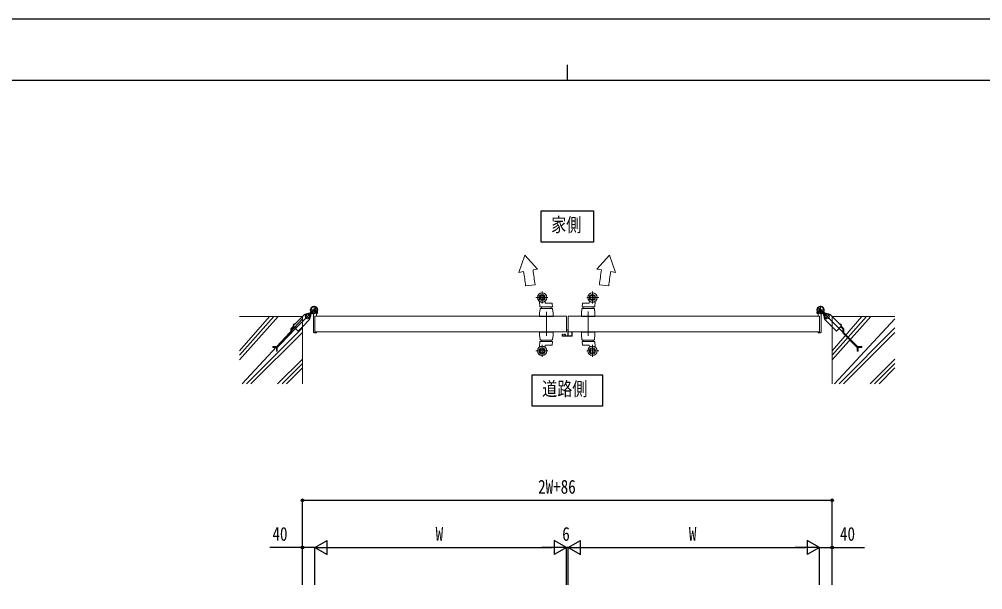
# Model space of a CAD drawing. Units: millimetres, scale not verified. Extents: x -4205 to 4205, y -2970 to 2970.
# Drawn here: x -1749 to 1317, y 1155 to 2970 of the extents above; entities that cross this region are included whole.
import ezdxf
from ezdxf.enums import TextEntityAlignment as Align

# ---------------------------------------------------------------- set-up
doc = ezdxf.new("R2010")
doc.units = ezdxf.units.MM
doc.header["$LTSCALE"] = 12
for name, color, linetype in [('0-2_USER1', 3, 'Continuous'), ('0-4_YKK_D', 6, 'Continuous'), ('0-5_YKK_ZWAK', 7, 'Continuous')]:
    doc.layers.add(name, color=color, linetype=linetype)
doc.layers.add('0-3_YKK_A1', color=4, linetype='Continuous', lineweight=18)
doc.styles.add('ＭＳ ゴシック', font='')
doc.styles.get('ＭＳ ゴシック').set_extended_font_data('MS Gothic')

msp = doc.modelspace()

# ---------------------------------------------------------------- linework, layer by layer
at = {"layer": '0-2_USER1'}
for points in [[(-88.18, 2261.03), (-88.18, 2361.03), (78.22, 2361.03), (78.22, 2261.03)], [(-116.98, 1739.11), (-116.98, 1839.11), (107.02, 1839.11), (107.02, 1739.11)]]:
    msp.add_lwpolyline(points, close=True, dxfattribs=at)
at = {"layer": '0-3_YKK_A1'}
for p, q in [((-139.86, 2219.72), (-158.73, 2164.78)), ((-139.86, 2219.72), (-99.64, 2175.2)), ((129.32, 2219.72), (89.1, 2175.2)), ((129.32, 2219.72), (148.19, 2164.78)), ((-158.73, 2164.78), (-143.96, 2167.39)), ((-113.98, 2172.67), (-99.64, 2175.2)), ((103.44, 2172.67), (89.1, 2175.2)), ((148.19, 2164.78), (133.41, 2167.39)), ((-137.52, 2121.81), (-107.69, 2124.98)), ((126.98, 2121.81), (97.14, 2124.98)), ((-84.98, 2103.77), (-84.98, 2065.77)), ((75.02, 2103.77), (75.02, 2065.77)), ((-810.98, 2032.02), (-810.98, 2058.02)), ((-810.98, 2058.02), (-810.98, 2032.02)), ((-66.98, 2084.77), (-104.98, 2084.77)), ((-93.89, 2071.71), (-92.52, 2055.23)), ((-52.53, 2054.77), (-92.02, 2054.77)), ((-86.98, 2050.27), (-86.98, 2054.77)), ((-75.12, 2067.61), (-75.85, 2071.98)), ((-54.54, 2066.77), (-74.13, 2066.77)), ((-55.98, 2054.77), (-55.98, 2050.27)), ((-52.04, 2055.32), (-53.05, 2065.42)), ((42.07, 2055.32), (43.08, 2065.42)), ((42.57, 2054.77), (82.06, 2054.77)), ((44.58, 2066.77), (64.17, 2066.77)), ((46.02, 2054.77), (46.02, 2050.27)), ((57.02, 2084.77), (95.02, 2084.77)), ((65.16, 2067.61), (65.89, 2071.98)), ((77.02, 2050.27), (77.02, 2054.77)), ((83.93, 2071.71), (82.56, 2055.23)), ((801.02, 2032.02), (801.02, 2058.02)), ((801.02, 2058.02), (801.02, 2032.02)), ((-1047.98, 2024.77), (-847.98, 2024.77)), ((-953.23, 2024.77), (-1047.98, 1915.03)), ((-939.09, 2024.77), (-1047.98, 1900.88)), ((-924.95, 2024.77), (-1047.98, 1886.74)), ((-825.48, 2030.53), (-888.07, 1967.94)), ((-847.98, 1809.77), (-847.98, 2024.77)), ((-839.26, 2030.88), (-840.4, 2032.01)), ((-834.14, 2031.06), (-839.44, 2025.75)), ((-839.44, 2025.75), (-837.5, 2018.5)), ((-838.91, 2030.53), (-825.48, 2017.09)), ((-826.89, 2029.12), (-834.14, 2031.06)), ((-823.63, 2035.2), (-827.22, 2035.2)), ((-827.22, 2033.2), (-823.38, 2033.2)), ((-824.94, 2021.87), (-826.89, 2029.12)), ((-797.98, 2045.02), (-823.98, 2045.02)), ((-797.98, 2045.02), (-823.98, 2045.02)), ((-823.63, 2035.2), (-820.4, 2038.43)), ((-822.8, 2028.78), (-822.8, 2032.62)), ((-822.53, 2033.47), (-812.47, 2043.53)), ((-822.39, 2033.61), (-817.73, 2038.27)), ((-820.8, 2032.37), (-817.57, 2035.6)), ((-820.8, 2032.37), (-820.8, 2028.78)), ((-819.3, 2038.6), (-820.06, 2037.84)), ((-819.82, 2033.35), (-819.11, 2032.65)), ((-819.7, 2039.14), (-816.28, 2042.55)), ((-815.82, 2042.08), (-819.3, 2038.6)), ((-819.11, 2032.65), (-816.71, 2035.05)), ((-817.4, 2036.7), (-818.16, 2035.94)), ((-817.59, 2038.41), (-804.37, 2051.63)), ((-813.92, 2040.18), (-817.4, 2036.7)), ((-813.46, 2039.72), (-816.87, 2036.31)), ((-816.28, 2042.55), (-813.46, 2039.72)), ((-812.98, 2030.08), (-812.98, 1974.52)), ((-799.43, 2033.47), (-809.49, 2043.53)), ((-808.51, 2039.72), (-805.68, 2042.55)), ((-805.09, 2036.31), (-808.51, 2039.72)), ((-808.04, 2040.18), (-804.56, 2036.7)), ((-7.98, 2025.02), (-807.98, 2025.02)), ((-807.98, 1975.02), (-807.98, 2025.02)), ((-807.98, 2025.02), (-807.98, 1975.02)), ((-807.68, 2025.32), (-803.48, 2025.32)), ((-806.14, 2042.08), (-802.66, 2038.6)), ((-805.68, 2042.55), (-802.27, 2039.14)), ((-804.56, 2036.7), (-803.8, 2035.94)), ((-802.98, 2025.82), (-802.98, 2034.86)), ((-802.66, 2038.6), (-801.9, 2037.84)), ((-91.22, 2048.55), (-92.98, 2034.77)), ((-92.98, 2024.77), (-92.98, 2034.77)), ((-49.98, 2024.77), (-92.98, 2024.77)), ((-53.72, 2050.27), (-89.24, 2050.27)), ((-71.48, 2038.76), (-71.48, 1962.38)), ((-49.98, 2034.77), (-51.74, 2048.55)), ((-49.98, 2024.77), (-49.98, 2034.77)), ((-7.98, 1974.77), (-7.98, 2024.77)), ((-1.98, 2025.02), (798.02, 2025.02)), ((-1.98, 1974.77), (-1.98, 2024.77)), ((40.02, 2034.77), (41.78, 2048.55)), ((40.02, 2024.77), (40.02, 2034.77)), ((40.02, 2024.77), (40.02, 2026.77)), ((40.02, 2024.77), (83.02, 2024.77)), ((40.02, 2024.77), (83.02, 2024.77)), ((83.02, 2024.77), (40.02, 2024.77)), ((43.76, 2050.27), (79.28, 2050.27)), ((61.52, 1962.78), (61.52, 2039.76)), ((81.26, 2048.55), (83.02, 2034.77)), ((83.02, 2024.77), (83.02, 2034.77)), ((83.02, 2026.77), (83.02, 2024.77)), ((788.02, 2045.02), (814.02, 2045.02)), ((788.02, 2045.02), (814.02, 2045.02)), ((789.47, 2033.47), (799.52, 2043.53)), ((792.7, 2038.6), (791.94, 2037.84)), ((795.72, 2042.55), (792.3, 2039.14)), ((796.18, 2042.08), (792.7, 2038.6)), ((793.02, 2025.82), (793.02, 2034.86)), ((797.72, 2025.32), (793.52, 2025.32)), ((794.6, 2036.7), (793.84, 2035.94)), ((807.63, 2038.41), (794.41, 2051.63)), ((798.08, 2040.18), (794.6, 2036.7)), ((795.13, 2036.31), (798.54, 2039.72)), ((798.54, 2039.72), (795.72, 2042.55)), ((798.02, 1975.02), (798.02, 2025.02)), ((798.02, 2025.02), (798.02, 1975.02)), ((812.57, 2033.47), (802.51, 2043.53)), ((803.02, 2030.08), (803.02, 1974.52)), ((806.32, 2042.55), (803.49, 2039.72)), ((803.49, 2039.72), (806.91, 2036.31)), ((803.96, 2040.18), (807.44, 2036.7)), ((805.86, 2042.08), (809.34, 2038.6)), ((809.73, 2039.14), (806.32, 2042.55)), ((809.15, 2032.65), (806.75, 2035.05)), ((807.44, 2036.7), (808.2, 2035.94)), ((810.84, 2032.37), (807.61, 2035.6)), ((812.43, 2033.61), (807.77, 2038.27)), ((809.86, 2033.35), (809.15, 2032.65)), ((809.34, 2038.6), (810.1, 2037.84)), ((813.67, 2035.2), (810.44, 2038.43)), ((810.84, 2032.37), (810.84, 2028.78)), ((812.84, 2028.78), (812.84, 2032.62)), ((817.26, 2033.2), (813.42, 2033.2)), ((813.67, 2035.2), (817.26, 2035.2)), ((814.98, 2021.87), (816.93, 2029.12)), ((828.95, 2030.53), (815.52, 2017.09)), ((815.52, 2030.53), (878.11, 1967.94)), ((816.93, 2029.12), (824.18, 2031.06)), ((824.18, 2031.06), (829.48, 2025.75)), ((829.48, 2025.75), (827.54, 2018.5)), ((829.3, 2030.88), (830.44, 2032.01)), ((1038.02, 2024.77), (838.02, 2024.77)), ((932.76, 2024.77), (838.02, 1915.03)), ((946.91, 2024.77), (838.02, 1900.88)), ((961.05, 2024.77), (838.02, 1886.74)), ((838.02, 1809.77), (838.02, 2024.77)), ((-847.98, 2016.89), (-1040.1, 1809.77)), ((-883.61, 1986.53), (-876.74, 1993.4)), ((-877.23, 1998.14), (-875.4, 1997.5)), ((-876.81, 1995.59), (-877.08, 1996.06)), ((-875.75, 1996.66), (-876.81, 1995.59)), ((-872.92, 1999.48), (-875.75, 1996.66)), ((-875.4, 1997.5), (-874.15, 1997.89)), ((-874.4, 2000.96), (-873.77, 1999.13)), ((-873.77, 1999.13), (-874.15, 1997.89)), ((-872.92, 1999.48), (-871.86, 2000.54)), ((-871.86, 2000.54), (-872.32, 2000.81)), ((-837.5, 2018.5), (-830.25, 2016.56)), ((-830.25, 2016.56), (-824.94, 2021.87)), ((-823.99, 2015.61), (-825.12, 2016.74)), ((814.03, 2015.61), (815.16, 2016.74)), ((820.29, 2016.56), (814.98, 2021.87)), ((827.54, 2018.5), (820.29, 2016.56)), ((1038.02, 2016.89), (845.9, 1809.77)), ((861.9, 2000.54), (862.36, 2000.81)), ((862.96, 1999.48), (861.9, 2000.54)), ((862.96, 1999.48), (865.79, 1996.66)), ((864.44, 2000.96), (863.81, 1999.13)), ((863.81, 1999.13), (864.19, 1997.89)), ((865.44, 1997.5), (864.19, 1997.89)), ((867.27, 1998.14), (865.44, 1997.5)), ((865.79, 1996.66), (866.85, 1995.59)), ((873.65, 1986.53), (866.78, 1993.4)), ((866.85, 1995.59), (867.12, 1996.06)), ((-847.98, 1987.75), (-1025.96, 1809.77)), ((-847.98, 1973.61), (-1011.81, 1809.77)), ((-928.64, 1929.2), (-885.37, 1972.47)), ((-926.98, 1927.19), (-883.36, 1970.81)), ((-884.79, 1973.88), (-884.79, 1983.7)), ((-882.19, 1973.63), (-882.19, 1983.45)), ((-881.6, 1984.87), (-874.9, 1991.56)), ((-810.98, 1972.52), (-803.98, 1972.52)), ((-7.98, 1975.02), (-807.98, 1975.02)), ((-807.68, 1974.72), (-803.48, 1974.72)), ((-802.98, 1974.22), (-802.98, 1973.52)), ((-49.98, 1974.77), (-92.98, 1974.77)), ((-49.98, 1974.77), (-92.98, 1974.77)), ((-92.98, 1974.77), (-92.98, 1964.77)), ((-91.22, 1950.99), (-92.98, 1964.77)), ((-49.98, 1964.77), (-51.74, 1950.99)), ((-49.98, 1974.77), (-49.98, 1964.77)), ((-1.98, 1975.02), (798.02, 1975.02)), ((40.02, 1974.77), (40.02, 1964.77)), ((40.02, 1974.77), (83.02, 1974.77)), ((40.02, 1964.77), (41.78, 1950.99)), ((81.26, 1950.99), (83.02, 1964.77)), ((83.02, 1974.77), (83.02, 1964.77)), ((793.02, 1974.22), (793.02, 1973.52)), ((797.72, 1974.72), (793.52, 1974.72)), ((801.02, 1972.52), (794.02, 1972.52)), ((1038.02, 1987.75), (860.04, 1809.77)), ((871.64, 1984.87), (864.94, 1991.56)), ((872.23, 1973.63), (872.23, 1983.45)), ((917.02, 1927.19), (873.4, 1970.81)), ((1038.02, 1973.61), (874.19, 1809.77)), ((874.83, 1973.88), (874.83, 1983.7)), ((918.68, 1929.2), (875.41, 1972.47)), ((-93.89, 1927.83), (-92.52, 1944.31)), ((-52.53, 1944.77), (-92.02, 1944.77)), ((-53.72, 1949.27), (-89.24, 1949.27)), ((-86.98, 1949.27), (-86.98, 1944.77)), ((-84.98, 1895.77), (-84.98, 1933.77)), ((-75.12, 1931.94), (-75.85, 1927.56)), ((-54.54, 1932.77), (-74.13, 1932.77)), ((-55.98, 1944.77), (-55.98, 1949.27)), ((-52.04, 1944.22), (-53.05, 1934.12)), ((42.07, 1944.22), (43.08, 1934.12)), ((42.57, 1944.77), (82.06, 1944.77)), ((43.76, 1949.27), (79.28, 1949.27)), ((44.58, 1932.77), (64.17, 1932.77)), ((46.02, 1944.77), (46.02, 1949.27)), ((65.16, 1931.94), (65.89, 1927.56)), ((75.02, 1895.77), (75.02, 1933.77)), ((77.02, 1949.27), (77.02, 1944.77)), ((83.93, 1927.83), (82.56, 1944.31)), ((-942.29, 1928.62), (-930.05, 1928.62)), ((-942.29, 1926.02), (-942.29, 1928.62)), ((-929.8, 1926.02), (-942.29, 1926.02)), ((-930.75, 1914.47), (-930.75, 1926.02)), ((-930.75, 1914.47), (-928.15, 1914.47)), ((-928.15, 1926.37), (-928.15, 1914.47)), ((-66.98, 1914.77), (-104.98, 1914.77)), ((57.02, 1914.77), (95.02, 1914.77)), ((918.19, 1926.37), (918.19, 1914.47)), ((920.79, 1914.47), (918.19, 1914.47)), ((919.84, 1926.02), (932.33, 1926.02)), ((932.33, 1928.62), (920.09, 1928.62)), ((920.79, 1914.47), (920.79, 1926.02)), ((932.33, 1926.02), (932.33, 1928.62)), ((-847.98, 1888.75), (-926.96, 1809.77)), ((-847.98, 1874.61), (-912.82, 1809.77)), ((1038.02, 1888.75), (959.04, 1809.77)), ((1038.02, 1874.61), (973.18, 1809.77)), ((-847.98, 1860.47), (-898.68, 1809.77)), ((1038.02, 1860.47), (987.32, 1809.77))]:
    msp.add_line(p, q, dxfattribs=at)
at = {"layer": '0-3_YKK_A1', "color": 7}
for p, q in [((-20.98, 1966.82), (-20.98, 1962.52)), ((-18.28, 1967.82), (-19.98, 1967.82)), ((-19.78, 1963.32), (-19.78, 1966.31)), ((-12.48, 1963.02), (-19.48, 1963.02)), ((-19.4, 1966.6), (-18.36, 1966.32)), ((-17.98, 1966.61), (-17.98, 1967.52)), ((-13.98, 1967.52), (-13.98, 1966.61)), ((-11.98, 1967.82), (-13.68, 1967.82)), ((-13.6, 1966.32), (-12.56, 1966.6)), ((-12.18, 1966.31), (-12.18, 1963.32)), ((-10.98, 1963.32), (-10.98, 1966.82)), ((-4.48, 1963.02), (-10.68, 1963.02)), ((-3.48, 1983.02), (-3.48, 1964.02)), ((-1.98, 1984.02), (-2.48, 1984.02)), ((-1.98, 1964.02), (-1.98, 1982.22)), ((9.52, 1963.02), (-0.98, 1963.02)), ((8.82, 1974.22), (8.82, 1973.82)), ((10.72, 1974.52), (9.12, 1974.52)), ((9.12, 1973.52), (9.52, 1973.52)), ((9.82, 1973.22), (9.82, 1963.32)), ((11.02, 1962.52), (11.02, 1974.22)), ((-19.98, 1961.52), (10.02, 1961.52))]:
    msp.add_line(p, q, dxfattribs=at)
at = {"layer": '0-3_YKK_A1'}
for points in [[(-840.4, 2032.01), (-847.98, 2024.43), (-877.87, 1994.53), (-861.47, 1978.13)], [(-822.65, 2036.18), (-823.35, 2036.89), (-820.95, 2039.29)], [(-820.53, 2038.3), (-821.59, 2039.36), (-822.31, 2038.1)], [(-822.26, 2036.71), (-820.21, 2037.42), (-818.97, 2037.04)], [(-816.87, 2036.31), (-817.7, 2035.48), (-820.53, 2038.3), (-819.7, 2039.14)], [(-819.29, 2033.74), (-818.58, 2035.79), (-818.97, 2037.04)], [(-817.7, 2035.48), (-816.64, 2034.42), (-817.9, 2033.69)], [(-804.26, 2035.48), (-805.32, 2034.42), (-804.06, 2033.69)], [(-802.27, 2039.14), (-801.43, 2038.3), (-804.26, 2035.48), (-805.09, 2036.31)], [(-802.67, 2033.74), (-803.38, 2035.79), (-803, 2037.04)], [(-799.7, 2036.71), (-801.75, 2037.42), (-803, 2037.04)], [(-801.43, 2038.3), (-800.37, 2039.36), (-799.65, 2038.1)], [(791.47, 2038.3), (790.41, 2039.36), (789.68, 2038.1)], [(789.74, 2036.71), (791.79, 2037.42), (793.03, 2037.04)], [(792.3, 2039.14), (791.47, 2038.3), (794.3, 2035.48), (795.13, 2036.31)], [(792.71, 2033.74), (793.42, 2035.79), (793.03, 2037.04)], [(794.3, 2035.48), (795.36, 2034.42), (794.1, 2033.69)], [(807.74, 2035.48), (806.68, 2034.42), (807.94, 2033.69)], [(806.91, 2036.31), (807.74, 2035.48), (810.57, 2038.3), (809.73, 2039.14)], [(809.33, 2033.74), (808.62, 2035.79), (809, 2037.04)], [(812.3, 2036.71), (810.25, 2037.42), (809, 2037.04)], [(810.57, 2038.3), (811.63, 2039.36), (812.35, 2038.1)], [(812.69, 2036.18), (813.39, 2036.89), (810.99, 2039.29)], [(830.44, 2032.01), (838.02, 2024.43), (867.91, 1994.53), (851.51, 1978.13)], [(-861.47, 1978.13), (-847.98, 1991.62), (-823.99, 2015.61)], [(851.51, 1978.13), (838.02, 1991.62), (814.03, 2015.61)]]:
    msp.add_lwpolyline(points, dxfattribs=at)
for centre, radius in [((-84.98, 2084.77), 15), ((-84.98, 2084.77), 14.7), ((-84.98, 2084.77), 9.75), ((-84.98, 2084.77), 6.6), ((75.02, 2084.77), 15), ((75.02, 2084.77), 14.7), ((75.02, 2084.77), 9.75), ((75.02, 2084.77), 6.6), ((-810.98, 2045.02), 11.5), ((-810.98, 2045.02), 11.5), ((-810.98, 2045.02), 10.35), ((-810.98, 2045.02), 10.35), ((801.02, 2045.02), 11.5), ((801.02, 2045.02), 11.5), ((801.02, 2045.02), 10.35), ((801.02, 2045.02), 10.35), ((-84.98, 1914.77), 15), ((-84.98, 1914.77), 14.7), ((-84.98, 1914.77), 9.75), ((-84.98, 1914.77), 6.6), ((75.02, 1914.77), 15), ((75.02, 1914.77), 14.7), ((75.02, 1914.77), 9.75), ((75.02, 1914.77), 6.6)]:
    msp.add_circle(centre, radius, dxfattribs=at)
for centre, radius, start, end in [((-807.01, 2050.49), 673.28, 6.08068, 9.99886), ((7887.11, 3204.57), 8067.36, 187.34884, 187.69047), ((-7897.65, 3204.57), 8067.36, 352.30953, 352.65116), ((796.47, 2050.49), 673.28, 170.00114, 173.91932), ((-810.98, 2045.02), 11.5, 321.98772, 244.89722), ((-810.98, 2045.02), 11.5, 51.98772, 334.89722), ((-93.39, 2071.75), 0.5, 57.12534, 184.76364), ((-84.98, 2084.77), 15, 237.12534, 303.86897), ((-92.02, 2055.27), 0.5, 184.76364, 270), ((-84.98, 2084.77), 15, 270, 303.86897), ((-76.34, 2071.9), 0.5, 9.46232, 123.86897), ((-74.13, 2067.77), 1, 189.46232, 270), ((-54.54, 2065.27), 1.5, 5.71059, 90), ((-52.53, 2055.27), 0.5, 270, 5.71059), ((42.57, 2055.27), 0.5, 174.28941, 270), ((44.58, 2065.27), 1.5, 90, 174.28941), ((64.17, 2067.77), 1, 270, 350.53768), ((66.38, 2071.9), 0.5, 56.13103, 170.53768), ((75.02, 2084.77), 15, 236.13103, 270), ((75.02, 2084.77), 15, 236.13103, 302.87466), ((82.06, 2055.27), 0.5, 270, 355.23636), ((83.43, 2071.75), 0.5, 355.23636, 122.87466), ((801.02, 2045.02), 11.5, 295.10278, 218.01228), ((801.02, 2045.02), 11.5, 205.10278, 128.01228), ((-832.19, 2023.81), 10, 315, 135), ((-832.19, 2023.81), 6.5, 84.54354, 275.45646), ((-832.19, 2023.81), 6.5, 275.45646, 84.54354), ((-827.22, 2030.2), 5, 90, 135.40999), ((-827.22, 2030.2), 3, 90, 110.54093), ((-823.38, 2034.6), 1.4, 270, 315), ((-825.8, 2028.78), 3, 339.45907, 0), ((-821.4, 2032.62), 1.4, 135, 180), ((-821.19, 2037.45), 1.3, 150, 210.9647), ((-814.59, 2041.42), 9, 210.9647, 239.0353), ((-825.8, 2028.78), 5, 314.59001, 0), ((-818.55, 2034.81), 1.3, 239.0353, 300), ((-817.98, 2030.08), 5, 0.00002, 64.89722), ((-807.68, 2025.02), 0.3, 90, 180), ((-803.41, 2034.81), 1.3, 240, 300.9647), ((-803.48, 2025.82), 0.5, 270, 0), ((-797.98, 2034.86), 5, 141.98772, 180), ((-797.98, 2034.86), 5, 141.98772, 180), ((-807.37, 2041.42), 9, 300.9647, 329.0353), ((-800.77, 2037.45), 1.3, 329.0353, 30), ((-89.24, 2048.27), 2, 90, 172), ((-53.72, 2048.27), 2, 8, 90), ((43.76, 2048.27), 2, 90, 172), ((79.28, 2048.27), 2, 8, 90), ((790.81, 2037.45), 1.3, 150, 210.9647), ((797.41, 2041.42), 9, 210.9647, 239.0353), ((788.02, 2034.86), 5, 360, 38.01228), ((788.02, 2034.86), 5, 360, 38.01228), ((793.45, 2034.81), 1.3, 239.0353, 300), ((793.52, 2025.82), 0.5, 180, 270), ((797.72, 2025.02), 0.3, 360, 90), ((808.02, 2030.08), 5, 115.10278, 179.99998), ((808.59, 2034.81), 1.3, 240, 300.9647), ((804.63, 2041.42), 9, 300.9647, 329.0353), ((815.84, 2028.78), 5, 180, 225.40999), ((822.23, 2023.81), 10, 45, 225), ((811.23, 2037.45), 1.3, 329.0353, 30), ((813.42, 2034.6), 1.4, 225, 270), ((811.44, 2032.62), 1.4, 0, 45), ((815.84, 2028.78), 3, 180, 200.54093), ((822.23, 2023.81), 6.5, 95.45646, 264.54354), ((817.26, 2030.2), 5, 44.59001, 90), ((817.26, 2030.2), 3, 69.45907, 90), ((822.23, 2023.81), 6.5, 264.54354, 95.45646), ((-875.09, 1997.21), 2.3, 171.88409, 210), ((-873.21, 1996.94), 4.2, 98.11591, 171.88409), ((-873.47, 1998.82), 2.3, 60, 98.11591), ((863.51, 1998.82), 2.3, 81.88409, 120), ((863.24, 1996.94), 4.2, 8.11591, 81.88409), ((865.13, 1997.21), 2.3, 330, 8.11591), ((-886.79, 1973.88), 2, 315, 0), ((-880.79, 1983.7), 4, 135, 180), ((-886.19, 1973.63), 4, 315, 0), ((-880.19, 1983.45), 2, 135, 180), ((-810.98, 1974.52), 2, 180, 270), ((-807.68, 1975.02), 0.3, 180, 270), ((-803.98, 1973.52), 1, 270, 0), ((-803.48, 1974.22), 0.5, 0, 90), ((793.52, 1974.22), 0.5, 90, 180), ((794.02, 1973.52), 1, 180, 270), ((797.72, 1975.02), 0.3, 270, 360), ((801.02, 1974.52), 2, 270, 360), ((870.23, 1983.45), 2, 0, 45), ((876.23, 1973.63), 4, 180, 225), ((870.83, 1983.7), 4, 0, 45), ((876.83, 1973.88), 2, 180, 225), ((-92.02, 1944.27), 0.5, 90, 175.23636), ((-89.24, 1951.27), 2, 188, 270), ((-74.13, 1931.77), 1, 90, 170.53768), ((-54.54, 1934.27), 1.5, 270, 354.28941), ((-53.72, 1951.27), 2, 270, 352), ((-52.53, 1944.27), 0.5, 354.28941, 90), ((43.76, 1951.27), 2, 188, 270), ((42.57, 1944.27), 0.5, 90, 185.71059), ((44.58, 1934.27), 1.5, 185.71059, 270), ((64.17, 1931.77), 1, 9.46232, 90), ((79.28, 1951.27), 2, 270, 352), ((82.06, 1944.27), 0.5, 4.76364, 90), ((-930.05, 1930.62), 2, 270, 315), ((-929.8, 1930.02), 4, 270, 315), ((-93.39, 1927.79), 0.5, 175.23636, 302.87466), ((-84.98, 1914.77), 15, 56.13103, 122.87466), ((-84.98, 1914.77), 15, 56.13103, 90), ((-76.34, 1927.64), 0.5, 236.13103, 350.53768), ((66.38, 1927.64), 0.5, 189.46232, 303.86897), ((75.02, 1914.77), 15, 90, 123.86897), ((75.02, 1914.77), 15, 57.12534, 123.86897), ((83.43, 1927.79), 0.5, 237.12534, 4.76364), ((919.84, 1930.02), 4, 225, 270), ((920.09, 1930.62), 2, 225, 270)]:
    msp.add_arc(centre, radius, start, end, dxfattribs=at)
at = {"layer": '0-3_YKK_A1', "color": 7}
for centre, radius, start, end in [((-19.98, 1966.82), 1, 90, 180), ((-19.48, 1966.31), 0.3, 75, 180), ((-19.48, 1963.32), 0.3, 180, 270), ((-18.28, 1966.61), 0.3, 255, 0), ((-18.28, 1967.52), 0.3, 360, 90), ((-13.68, 1967.52), 0.3, 90, 180), ((-13.68, 1966.61), 0.3, 180, 285), ((-12.48, 1966.31), 0.3, 0, 105), ((-12.48, 1963.32), 0.3, 270, 0), ((-11.98, 1966.82), 1, 0, 90), ((-10.68, 1963.32), 0.3, 180, 270), ((-4.48, 1964.02), 1, 270, 0), ((-2.48, 1983.02), 1, 90, 180), ((-0.98, 1964.02), 1, 180, 270), ((9.12, 1974.22), 0.3, 90, 180), ((9.12, 1973.82), 0.3, 180, 270), ((9.52, 1973.22), 0.3, 0, 90), ((9.52, 1963.32), 0.3, 270, 0), ((10.72, 1974.22), 0.3, 0, 90), ((-19.98, 1962.52), 1, 180, 270), ((10.02, 1962.52), 1, 270, 0)]:
    msp.add_arc(centre, radius, start, end, dxfattribs=at)
at = {"layer": '0-4_YKK_D'}
for p, q in [((-847.98, 1170.5), (-847.98, 1440.5)), ((-847.98, 1439.5), (838.02, 1439.5)), ((838.02, 1170.5), (838.02, 1440.5)), ((-847.98, 1170.5), (-847.98, 1290.5)), ((-807.98, 1289.5), (-769.01, 1312)), ((-807.98, 1170.5), (-807.98, 1290.5)), ((-807.98, 1170.5), (-807.98, 1290.5)), ((-807.98, 1289.5), (-769.01, 1267)), ((-807.98, 1289.5), (-730.04, 1289.5)), ((-769.01, 1267), (-769.01, 1312)), ((-762.98, 1289.5), (-52.98, 1289.5)), ((-7.98, 1289.5), (-85.92, 1289.5)), ((-7.98, 1289.5), (-46.95, 1312)), ((-46.95, 1312), (-46.95, 1267)), ((-7.98, 1289.5), (-46.95, 1267)), ((-7.98, 1289.5), (-24.98, 1289.5)), ((-7.98, 1170.5), (-7.98, 1290.5)), ((-7.98, 1240.5), (-7.98, 1290.5)), ((-1.98, 1289.5), (-7.98, 1289.5)), ((-1.98, 1289.5), (36.99, 1312)), ((-1.98, 1170.5), (-1.98, 1290.5)), ((-1.98, 1170.5), (-1.98, 1290.5)), ((-1.98, 1289.5), (15.02, 1289.5)), ((-1.98, 1289.5), (36.99, 1267)), ((-1.98, 1289.5), (75.96, 1289.5)), ((36.99, 1267), (36.99, 1312)), ((43.02, 1289.5), (753.02, 1289.5)), ((798.02, 1289.5), (720.08, 1289.5)), ((798.02, 1289.5), (759.05, 1312)), ((759.05, 1312), (759.05, 1267)), ((798.02, 1289.5), (759.05, 1267)), ((798.02, 1170.5), (798.02, 1290.5)), ((798.02, 1170.5), (798.02, 1290.5)), ((838.02, 1170.5), (838.02, 1290.5))]:
    msp.add_line(p, q, dxfattribs=at)
for points in [[(-807.98, 1289.5), (-847.98, 1289.5), (-951.38, 1289.5)], [(798.02, 1289.5), (838.02, 1289.5), (941.42, 1289.5)]]:
    msp.add_lwpolyline(points, dxfattribs=at)
for centre in [(-847.98, 1439.5), (838.02, 1439.5), (-847.98, 1289.5), (838.02, 1289.5)]:
    msp.add_circle(centre, 4.25, dxfattribs=at)
at = {"layer": '0-5_YKK_ZWAK'}
for p, q in [((-4.98, 2825), (-4.98, 2775)), ((3895.02, 2775), (-3904.98, 2775))]:
    msp.add_line(p, q, dxfattribs=at)
msp.add_lwpolyline([(-4205, -2970), (4205, -2970), (4205, 2970), (-4205, 2970)], close=True, dxfattribs=at)

# ---------------------------------------------------------------- texts
at = {"layer": '0-2_USER1', "style": 'ＭＳ ゴシック', "width": 0.8}
for s, p in [('家側', (-56.18, 2281.03)), ('道路側', (-84.98, 1759.11))]:
    msp.add_text(s, height=43.99, dxfattribs=at).set_placement(p, align=Align.BOTTOM_LEFT)
at = {"layer": '0-4_YKK_D', "style": 'ＭＳ ゴシック', "width": 0.8}
for s, p in [('2W+86', (-97.78, 1447.5)), ('40', (-943.38, 1297.5)), ('W', (-423.98, 1297.5)), ('6', (-20.98, 1297.5)), ('W', (382.02, 1297.5)), ('40', (863.02, 1297.5))]:
    msp.add_text(s, height=43.99, dxfattribs=at).set_placement(p, align=Align.BOTTOM_LEFT)

doc.saveas('drawing.dxf')
